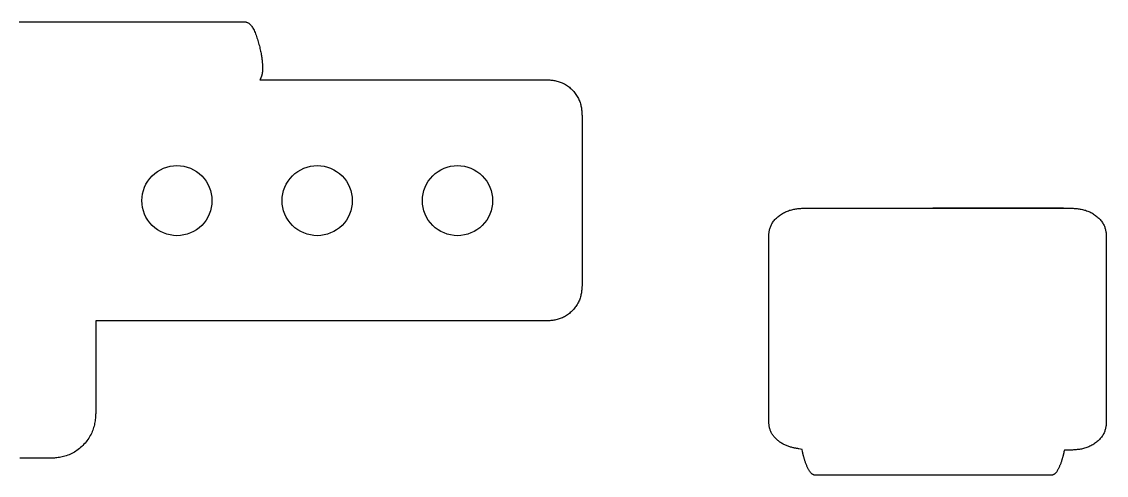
# Model space of a CAD drawing. Header units: millimetres. Extents: x 26 to 901, y 18 to 261.
# Drawn here: x 364.1 to 518.8, y 45.6 to 110.3 of the extents above; entities that cross this region are included whole.
import ezdxf

# ---------------------------------------------------------------- set-up
doc = ezdxf.new("R2010")
doc.units = ezdxf.units.MM

msp = doc.modelspace()

# ---------------------------------------------------------------- linework, layer by layer
at = {"flags": 128}
for points in [[(363.758265, 110.272154), (365.120413, 110.272332), (366.545997, 110.27252), (368.024447, 110.272714), (369.545189, 110.272913), (371.097649, 110.273118), (372.671255, 110.273324), (374.255433, 110.273532), (375.839613, 110.27374), (377.413219, 110.273946), (378.965679, 110.274151), (380.48642, 110.27435), (381.96487, 110.274544), (383.390455, 110.274732), (384.752602, 110.274909), (386.040739, 110.275079), (387.244292, 110.275237), (388.352689, 110.275383), (389.358, 110.275515), (390.262866, 110.275633), (391.072578, 110.27574), (391.792419, 110.275834), (392.427676, 110.275917), (392.983637, 110.27599), (393.465587, 110.276054), (393.878812, 110.276108), (394.228601, 110.276154), (394.520238, 110.276192), (394.75901, 110.276224), (394.950204, 110.276248), (395.099106, 110.276268), (395.211003, 110.276283), (395.291182, 110.276293), (395.344927, 110.276301), (395.377528, 110.276305), (395.394268, 110.276307), (395.400435, 110.276308), (395.401316, 110.276308), (395.680057, 110.276302), (395.723918, 110.2762), (395.771713, 110.275488), (395.823197, 110.273558), (395.878123, 110.2698), (395.936246, 110.263605), (395.997317, 110.254364), (396.061093, 110.241468), (396.127324, 110.224306), (396.195767, 110.202271), (396.266175, 110.174753), (396.3383, 110.141143), (396.411897, 110.100831), (396.48672, 110.053209), (396.562522, 109.997666), (396.639057, 109.933594), (396.716077, 109.860384), (396.79334, 109.777427), (396.870595, 109.684113), (396.947599, 109.579832), (397.024104, 109.463977), (397.099883, 109.336202), (397.174782, 109.197233), (397.248667, 109.048058), (397.321404, 108.889665), (397.392857, 108.723043), (397.462893, 108.549182), (397.531376, 108.36907), (397.598173, 108.183697), (397.663148, 107.994051), (397.726168, 107.801121), (397.787095, 107.605898), (397.845798, 107.409368), (397.902142, 107.212523), (397.955991, 107.01635), (398.007212, 106.821837), (398.055668, 106.629976), (398.101228, 106.441753), (398.143754, 106.258159), (398.183113, 106.080183), (398.219169, 105.908814), (398.251841, 105.744849), (398.281249, 105.58833), (398.307563, 105.439105), (398.330957, 105.297025), (398.351601, 105.161939), (398.369669, 105.033697), (398.385331, 104.912148), (398.39876, 104.797142), (398.410127, 104.68853), (398.419603, 104.58616), (398.427362, 104.489883), (398.433575, 104.399547), (398.438412, 104.315003), (398.442048, 104.236101), (398.444652, 104.162689), (398.446397, 104.094618), (398.447455, 104.031737), (398.447998, 103.973897), (398.448198, 103.920946), (398.448218, 103.566791), (398.448285, 103.471685), (398.448292, 103.456718), (398.448285, 103.4404), (398.448244, 103.422806), (398.448154, 103.404011), (398.447998, 103.384091), (398.447759, 103.363121), (398.44742, 103.341176), (398.446965, 103.318331), (398.446377, 103.294662), (398.445639, 103.270245), (398.444734, 103.245153), (398.443644, 103.219464), (398.442355, 103.19325), (398.440849, 103.16659), (398.439109, 103.139556), (398.437118, 103.112226), (398.434859, 103.084675), (398.432316, 103.056975), (398.429472, 103.029205), (398.426311, 103.001439), (398.422818, 102.973741), (398.418995, 102.946126), (398.414845, 102.9186), (398.410373, 102.891166), (398.405583, 102.863829), (398.40048, 102.836594), (398.395067, 102.809465), (398.389348, 102.782446), (398.383329, 102.755542), (398.377011, 102.728758), (398.370402, 102.702097), (398.363503, 102.675564), (398.35632, 102.649164), (398.348856, 102.622902), (398.341116, 102.596781), (398.333104, 102.570805), (398.324825, 102.54498), (398.316281, 102.519311), (398.307478, 102.493801), (398.298419, 102.468454), (398.289116, 102.443284), (398.279603, 102.418333), (398.269923, 102.39365), (398.260116, 102.369287), (398.250226, 102.345295), (398.240293, 102.321724), (398.23036, 102.298625), (398.220469, 102.276048), (398.21066, 102.254042), (398.200978, 102.232661), (398.191461, 102.211952), (398.182153, 102.191969), (398.173095, 102.172759), (398.164331, 102.154375), (398.1559, 102.136867), (398.147844, 102.120285), (398.140206, 102.104679), (398.133028, 102.090102), (398.126351, 102.076602), (398.081228, 101.985631), (398.082059, 101.98563), (398.087879, 101.985631), (398.103677, 101.985633), (398.134442, 101.985637), (398.185162, 101.985644), (398.260825, 101.985655), (398.366423, 101.985669), (398.506942, 101.985688), (398.687372, 101.985712), (398.912702, 101.985743), (399.187919, 101.98578), (399.518014, 101.985824), (399.907975, 101.985878), (400.362792, 101.985939), (400.887452, 101.986009), (401.486945, 101.986091), (402.166259, 101.986183), (402.930384, 101.986287), (403.784308, 101.986402), (404.73302, 101.98653), (405.779014, 101.986672), (406.914808, 101.986825), (408.130423, 101.98699), (409.415882, 101.987164), (410.761207, 101.987346), (412.15642, 101.987534), (413.591545, 101.987729), (415.056602, 101.987927), (416.541615, 101.988128), (418.036605, 101.988331), (419.531595, 101.988533), (421.016608, 101.988733), (422.481665, 101.988932), (423.916789, 101.989126), (425.312004, 101.989315), (426.657329, 101.989497), (427.942787, 101.989671), (429.158402, 101.989835), (430.294195, 101.989989), (431.34019, 101.99013), (432.288902, 101.990259), (433.142825, 101.990374), (433.90695, 101.990478), (434.586265, 101.99057), (435.185758, 101.990651), (435.710418, 101.990722), (436.165234, 101.990783), (436.555195, 101.990836), (436.885291, 101.990881), (437.160509, 101.990917), (437.385838, 101.990948), (437.566268, 101.990973), (437.706787, 101.990991), (437.812384, 101.991006), (437.888048, 101.991017), (437.938769, 101.991023), (437.969533, 101.991027), (437.985331, 101.991029), (437.991151, 101.991031), (437.991982, 101.99103), (438.543896, 101.991116), (438.63074, 101.991073), (438.725375, 101.990692), (438.82731, 101.989635), (438.936055, 101.987564), (439.051124, 101.984139), (439.172024, 101.97902), (439.298268, 101.971871), (439.429367, 101.962352), (439.56483, 101.950124), (439.704171, 101.934849), (439.846897, 101.916187), (439.992522, 101.8938), (440.140555, 101.867349), (440.290507, 101.836496), (440.44189, 101.800901), (440.594214, 101.760227), (440.746989, 101.714133), (440.899727, 101.662282), (441.051938, 101.604335), (441.203134, 101.539953), (441.352862, 101.468896), (441.500823, 101.39133), (441.646751, 101.307516), (441.790384, 101.217719), (441.931459, 101.122202), (442.069713, 101.021229), (442.204882, 100.915061), (442.336701, 100.803964), (442.464909, 100.6882), (442.589241, 100.568032), (442.709435, 100.443726), (442.825228, 100.315543), (442.936354, 100.183747), (443.042552, 100.048601), (443.143559, 99.910369), (443.23911, 99.769316), (443.328941, 99.625703), (443.412791, 99.479794), (443.490395, 99.331852), (443.561491, 99.182141), (443.625914, 99.030964), (443.683904, 98.878768), (443.735799, 98.726047), (443.781937, 98.573286), (443.822657, 98.420977), (443.858297, 98.269609), (443.889196, 98.11967), (443.915693, 97.97165), (443.938126, 97.826038), (443.956834, 97.683323), (443.972155, 97.543994), (443.984427, 97.408541), (443.99399, 97.277452), (444.00118, 97.151217), (444.006339, 97.030325), (444.009803, 96.915266), (444.011912, 96.806527), (444.013002, 96.7046), (444.013415, 96.609971), (444.013591, 95.971257), (444.013592, 95.970791), (444.013592, 95.96753), (444.013593, 95.958678), (444.013595, 95.941441), (444.013598, 95.913022), (444.013603, 95.870627), (444.01361, 95.811461), (444.013619, 95.732727), (444.013632, 95.631632), (444.013647, 95.505378), (444.013665, 95.351172), (444.013687, 95.166218), (444.013713, 94.947721), (444.013744, 94.692885), (444.01378, 94.398916), (444.01382, 94.063017), (444.013865, 93.682394), (444.013917, 93.254251), (444.013975, 92.775793), (444.014038, 92.244226), (444.014109, 91.65815), (444.014185, 91.021759), (444.014267, 90.340644), (444.014354, 89.620396), (444.014444, 88.866604), (444.014538, 88.084859), (444.014634, 87.280752), (444.014733, 86.459873), (444.014833, 85.627813), (444.014934, 84.790163), (444.015034, 83.952513), (444.015134, 83.120453), (444.015232, 82.299575), (444.015329, 81.495467), (444.015423, 80.713723), (444.015514, 79.95993), (444.0156, 79.239681), (444.015682, 78.558566), (444.015758, 77.922176), (444.015828, 77.3361), (444.015893, 76.804533), (444.01595, 76.326075), (444.016001, 75.897932), (444.016047, 75.517309), (444.016088, 75.181411), (444.016123, 74.887441), (444.016153, 74.632605), (444.016179, 74.414108), (444.016201, 74.229154), (444.016221, 74.074948), (444.016236, 73.948695), (444.016248, 73.847599), (444.016257, 73.768865), (444.016264, 73.709698), (444.016269, 73.667304), (444.016273, 73.638885), (444.016275, 73.621648), (444.016276, 73.612796), (444.016276, 73.609535), (444.016276, 73.609069), (444.016362, 73.057156), (444.016319, 72.970312), (444.015939, 72.875677), (444.014882, 72.773742), (444.01281, 72.664997), (444.009385, 72.549928), (444.004266, 72.429028), (443.997117, 72.302784), (443.987598, 72.171685), (443.97537, 72.036221), (443.960094, 71.896881), (443.941433, 71.754155), (443.919046, 71.60853), (443.892595, 71.460497), (443.861742, 71.310544), (443.826147, 71.159162), (443.785472, 71.006838), (443.739379, 70.854063), (443.687528, 70.701325), (443.62958, 70.549113), (443.565198, 70.397918), (443.494143, 70.248189), (443.416576, 70.100229), (443.332763, 69.954301), (443.242966, 69.810668), (443.147449, 69.669592), (443.046474, 69.531339), (442.940308, 69.396172), (442.82921, 69.264353), (442.713447, 69.136146), (442.59328, 69.011816), (442.468974, 68.891622), (442.340793, 68.775832), (442.208997, 68.664708), (442.073854, 68.558512), (441.935624, 68.457509), (441.794571, 68.361961), (441.650959, 68.272133), (441.505052, 68.188288), (441.357113, 68.110689), (441.207405, 68.039598), (441.05623, 67.97518), (440.904037, 67.917197), (440.751319, 67.865309), (440.598562, 67.819178), (440.446257, 67.778466), (440.294892, 67.742833), (440.144957, 67.711943), (439.99694, 67.685454), (439.851332, 67.663029), (439.708621, 67.64433), (439.569297, 67.629018), (439.433847, 67.616754), (439.302762, 67.6072), (439.176531, 67.600017), (439.055643, 67.594866), (438.940587, 67.59141), (438.831852, 67.589309), (438.729928, 67.588224), (438.635303, 67.587817), (437.996609, 67.587685)], [(494.035344, 83.669607), (512.76213, 83.669607), (513.295588, 83.669607), (513.382358, 83.669563), (513.476911, 83.669252), (513.578758, 83.66841), (513.687409, 83.666769), (513.802377, 83.664064), (513.923173, 83.660029), (514.049306, 83.654397), (514.18029, 83.646903), (514.315634, 83.63728), (514.45485, 83.625262), (514.597449, 83.610584), (514.742942, 83.59298), (514.890841, 83.572182), (515.040656, 83.547926), (515.191898, 83.519944), (515.34408, 83.487972), (515.496711, 83.451742), (515.649303, 83.41099), (515.801368, 83.365448), (515.952416, 83.314851), (516.101996, 83.259011), (516.249807, 83.198057), (516.395587, 83.132195), (516.539073, 83.061633), (516.680001, 82.986577), (516.818108, 82.907234), (516.953131, 82.82381), (517.084808, 82.736514), (517.212875, 82.645551), (517.337069, 82.551129), (517.457128, 82.453455), (517.572787, 82.352735), (517.683785, 82.249176), (517.789858, 82.142985), (517.890743, 82.034369), (517.986177, 81.923535), (518.075897, 81.81069), (518.15964, 81.696041), (518.237143, 81.579794), (518.308143, 81.462156), (518.372477, 81.343365), (518.430384, 81.223774), (518.482201, 81.103768), (518.528267, 80.983732), (518.568919, 80.86405), (518.604498, 80.745107), (518.63534, 80.627286), (518.661784, 80.510973), (518.684168, 80.396551), (518.702831, 80.284406), (518.718111, 80.174922), (518.744781, 79.95867), (518.759215, 79.365757), (518.759215, 78.822345), (518.759215, 78.21507), (518.759215, 77.540387), (518.759215, 76.796521), (518.759215, 75.988793), (518.759215, 75.1243), (518.759215, 74.210136), (518.759215, 73.253399), (518.759215, 72.261183), (518.759215, 71.240584), (518.759215, 70.198698), (518.759215, 69.14262), (518.759215, 68.079447), (518.759215, 67.016274), (518.759215, 65.960196), (518.759215, 64.91831), (518.759215, 63.897711), (518.759215, 62.905495), (518.759215, 61.948758), (518.759215, 61.034594), (518.759215, 60.170101), (518.759215, 59.362373), (518.759215, 58.618507), (518.759215, 57.943823), (518.759215, 57.336549), (518.759215, 56.793137), (518.759215, 56.310037), (518.759215, 55.883704), (518.759215, 55.510588), (518.759215, 55.187142), (518.759215, 54.909818), (518.759215, 54.675069), (518.759215, 54.479345), (518.759215, 54.319101), (518.759215, 54.190787), (518.759215, 54.090856), (518.759215, 54.015759), (518.759215, 53.96195), (518.759215, 53.92588), (518.759215, 53.904002), (518.759215, 53.892767), (518.759215, 53.888628), (518.759215, 53.888037), (518.759215, 53.45598), (518.759159, 53.387995), (518.758768, 53.313911), (518.757704, 53.234113), (518.755633, 53.148981), (518.752218, 53.058901), (518.747124, 52.964252), (518.740014, 52.86542), (518.730553, 52.762786), (518.718405, 52.656734), (518.703234, 52.547645), (518.684705, 52.435903), (518.66248, 52.321891), (518.636225, 52.205991), (518.605604, 52.088586), (518.57028, 51.970059), (518.529917, 51.850793), (518.484181, 51.731169), (518.432734, 51.611572), (518.375242, 51.492384), (518.311368, 51.373988), (518.240875, 51.256736), (518.163925, 51.140863), (518.080778, 51.026574), (517.991693, 50.914074), (517.896933, 50.803566), (517.796755, 50.695257), (517.691422, 50.589351), (517.581193, 50.486051), (517.466328, 50.385564), (517.347088, 50.288094), (517.223733, 50.193845), (517.096524, 50.103023), (516.965719, 50.015831), (516.831581, 49.932475), (516.694369, 49.85316), (516.554342, 49.778089), (516.411763, 49.707468), (516.26689, 49.641502), (516.119985, 49.580395), (515.971307, 49.524352), (515.821154, 49.4735), (515.669977, 49.427655), (515.518261, 49.386555), (515.366494, 49.34994), (515.215163, 49.317547), (515.064756, 49.289115), (514.915759, 49.264382), (514.768659, 49.243087), (514.623945, 49.224969), (514.482101, 49.209765), (514.343617, 49.197215), (514.208979, 49.187056), (514.078674, 49.179027), (513.953189, 49.172867), (513.833011, 49.168314), (513.718628, 49.165107), (513.610526, 49.162983), (513.509193, 49.161682), (513.415116, 49.160942), (512.780112, 49.15798), (512.723149, 48.902557), (512.714174, 48.862349), (512.704321, 48.818435), (512.693567, 48.770941), (512.68189, 48.719993), (512.669265, 48.665716), (512.65567, 48.608236), (512.641083, 48.547678), (512.625478, 48.484169), (512.608835, 48.417834), (512.591129, 48.348798), (512.572337, 48.277187), (512.552436, 48.203128), (512.531403, 48.126745), (512.509215, 48.048164), (512.485849, 47.96751), (512.461282, 47.884911), (512.43549, 47.80049), (512.40845, 47.714374), (512.38014, 47.626689), (512.350535, 47.53756), (512.319626, 47.447145), (512.287448, 47.355736), (512.25405, 47.263655), (512.219481, 47.171226), (512.183788, 47.078772), (512.147021, 46.986617), (512.109227, 46.895085), (512.070455, 46.804497), (512.030755, 46.715179), (511.990173, 46.627453), (511.948759, 46.541642), (511.90656, 46.458071), (511.863627, 46.377062), (511.820006, 46.298939), (511.775747, 46.224025), (511.730897, 46.152644), (511.685506, 46.085119), (511.639622, 46.021773), (511.593293, 45.96293), (511.546567, 45.908913), (511.49951, 45.859949), (511.452248, 45.815877), (511.404925, 45.77644), (511.357684, 45.74138), (511.310668, 45.710439), (511.264022, 45.683361), (511.217888, 45.659888), (511.172409, 45.639761), (511.12773, 45.622725), (511.083993, 45.60852), (511.041342, 45.596891), (510.999919, 45.587579), (510.95987, 45.580326), (510.921336, 45.574876), (510.884461, 45.570971), (510.849388, 45.568354), (510.816262, 45.566766), (510.785225, 45.565951), (510.75642, 45.56565), (510.562038, 45.565607), (510.561352, 45.565607), (510.556548, 45.565607), (510.543508, 45.565607), (510.518116, 45.565607), (510.476253, 45.565607), (510.413801, 45.565607), (510.326643, 45.565607), (510.210662, 45.565607), (510.061739, 45.565607), (509.875757, 45.565607), (509.648598, 45.565607), (509.376144, 45.565607), (509.054278, 45.565607), (508.678882, 45.565607), (508.245839, 45.565607), (507.75103, 45.565607), (507.190339, 45.565607), (506.559646, 45.565607), (505.854836, 45.565607), (505.071789, 45.565607), (504.208447, 45.565607), (503.270987, 45.565607), (502.267644, 45.565607), (501.206654, 45.565607), (500.096251, 45.565607), (498.944671, 45.565607), (497.76015, 45.565607), (496.550923, 45.565607), (495.325225, 45.565607), (494.091291, 45.565607), (492.857358, 45.565607), (491.63166, 45.565607), (490.422433, 45.565607), (489.237911, 45.565607), (488.086332, 45.565607), (486.975929, 45.565607), (485.914938, 45.565607), (484.911595, 45.565607), (483.974135, 45.565607), (483.110794, 45.565607), (482.327747, 45.565607), (481.622936, 45.565607), (480.992244, 45.565607), (480.431552, 45.565607), (479.936744, 45.565607), (479.5037, 45.565607), (479.128304, 45.565607), (478.806439, 45.565607), (478.533985, 45.565607), (478.306826, 45.565607), (478.120844, 45.565607), (477.971921, 45.565607), (477.855939, 45.565607), (477.768782, 45.565607), (477.70633, 45.565607), (477.664467, 45.565607), (477.639074, 45.565607), (477.626035, 45.565607), (477.621231, 45.565607), (477.620545, 45.565607), (477.448582, 45.565607), (477.421522, 45.565652), (477.39203, 45.565967), (477.360254, 45.566821), (477.326339, 45.568485), (477.290435, 45.571228), (477.252687, 45.57532), (477.213243, 45.58103), (477.172251, 45.588629), (477.129857, 45.598386), (477.086209, 45.610572), (477.041455, 45.625455), (476.995741, 45.643306), (476.949214, 45.664394), (476.902023, 45.68899), (476.854314, 45.717363), (476.806234, 45.749782), (476.757931, 45.786518), (476.709552, 45.827841), (476.661245, 45.874019), (476.613156, 45.925324), (476.565417, 45.981922), (476.518096, 46.043568), (476.471244, 46.109917), (476.424914, 46.180621), (476.379157, 46.255334), (476.334025, 46.333708), (476.28957, 46.415397), (476.245844, 46.500055), (476.202899, 46.587334), (476.160787, 46.676887), (476.119559, 46.768368), (476.079267, 46.86143), (476.039964, 46.955727), (476.001701, 47.05091), (475.96453, 47.146634), (475.928503, 47.242552), (475.893671, 47.338317), (475.860087, 47.433583), (475.827802, 47.528001), (475.796869, 47.621226), (475.767326, 47.71295), (475.739156, 47.803017), (475.712329, 47.891313), (475.686818, 47.977721), (475.66259, 48.062125), (475.639618, 48.144411), (475.617871, 48.224462), (475.59732, 48.302163), (475.577935, 48.377397), (475.559686, 48.450049), (475.542545, 48.520003), (475.52648, 48.587143), (475.511463, 48.651354), (475.497464, 48.71252), (475.484453, 48.770525), (475.4724, 48.825253), (475.461277, 48.876589), (475.451053, 48.924416), (475.441698, 48.968619), (475.379156, 49.266118), (474.928952, 49.343254), (474.858115, 49.355423), (474.780946, 49.368871), (474.697864, 49.38372), (474.609291, 49.400092), (474.515647, 49.418109), (474.417352, 49.437893), (474.314828, 49.459565), (474.208494, 49.483249), (474.098771, 49.509065), (473.98608, 49.537136), (473.870842, 49.567583), (473.753475, 49.600529), (473.634403, 49.636096), (473.514043, 49.674406), (473.392818, 49.71558), (473.271148, 49.75974), (473.149454, 49.807009), (473.028155, 49.857508), (472.907672, 49.91136), (472.788426, 49.968686), (472.670797, 50.029566), (472.554996, 50.093907), (472.441197, 50.161573), (472.329571, 50.23243), (472.22029, 50.306342), (472.113527, 50.383175), (472.009451, 50.462792), (471.908237, 50.545059), (471.810056, 50.629839), (471.715079, 50.716999), (471.623478, 50.806402), (471.535426, 50.897914), (471.451095, 50.991399), (471.370656, 51.086722), (471.29428, 51.183748), (471.222141, 51.282341), (471.15441, 51.382365), (471.091259, 51.483687), (471.03286, 51.586171), (470.979384, 51.68968), (470.930933, 51.794049), (470.887323, 51.898982), (470.848299, 52.004152), (470.813606, 52.109233), (470.78299, 52.213899), (470.756195, 52.317821), (470.732967, 52.420674), (470.713052, 52.52213), (470.696194, 52.621863), (470.682138, 52.719546), (470.670631, 52.814853), (470.661416, 52.907456), (470.65424, 52.997029), (470.648847, 53.083245), (470.644983, 53.165777), (470.642392, 53.244298), (470.640821, 53.318483), (470.640014, 53.388003), (470.639717, 53.452532), (470.639675, 53.888037), (470.639675, 53.888628), (470.639675, 53.892767), (470.639675, 53.904002), (470.639675, 53.92588), (470.639675, 53.96195), (470.639675, 54.015759), (470.639675, 54.090856), (470.639675, 54.190787), (470.639675, 54.319101), (470.639675, 54.479345), (470.639675, 54.675069), (470.639675, 54.909818), (470.639675, 55.187142), (470.639675, 55.510588), (470.639675, 55.883704), (470.639675, 56.310037), (470.639675, 56.793137), (470.639675, 57.336549), (470.639675, 57.943823), (470.639675, 58.618507), (470.639675, 59.362373), (470.639675, 60.170101), (470.639675, 61.034594), (470.639675, 61.948758), (470.639675, 62.905495), (470.639675, 63.897711), (470.639675, 64.91831), (470.639675, 65.960196), (470.639675, 67.016274), (470.639675, 68.079447), (470.639675, 69.14262), (470.639675, 70.198698), (470.639675, 71.240584), (470.639675, 72.261183), (470.639675, 73.253399), (470.639675, 74.210136), (470.639675, 75.1243), (470.639675, 75.988793), (470.639675, 76.796521), (470.639675, 77.540387), (470.639675, 78.21507), (470.639675, 78.822345), (470.643199, 79.568518), (470.651854, 79.866277), (470.659014, 79.965472), (470.668543, 80.068482), (470.680779, 80.174922), (470.696059, 80.284406), (470.714722, 80.396551), (470.737106, 80.510973), (470.76355, 80.627286), (470.794392, 80.745107), (470.829971, 80.86405), (470.870624, 80.983732), (470.916689, 81.103768), (470.968506, 81.223774), (471.026413, 81.343365), (471.090747, 81.462156), (471.161747, 81.579794), (471.23925, 81.696041), (471.322993, 81.81069), (471.412713, 81.923535), (471.508148, 82.034369), (471.609033, 82.142985), (471.715107, 82.249176), (471.826105, 82.352735), (471.941766, 82.453455), (472.061826, 82.551129), (472.186022, 82.645551), (472.314091, 82.736514), (472.44577, 82.82381), (472.580796, 82.907234), (472.718907, 82.986577), (472.859838, 83.061633), (473.003328, 83.132195), (473.149113, 83.198057), (473.29693, 83.259011), (473.446516, 83.314851), (473.59757, 83.365448), (473.749642, 83.41099), (473.902242, 83.451742), (474.054881, 83.487972), (474.207071, 83.519944), (474.358322, 83.547926), (474.508146, 83.572182), (474.656054, 83.59298), (474.801556, 83.610584), (474.944164, 83.625262), (475.08339, 83.63728), (475.218743, 83.646903), (475.349735, 83.654397), (475.475878, 83.660029), (475.596682, 83.664064), (475.711658, 83.666769), (475.820318, 83.66841), (475.922172, 83.669252), (476.016732, 83.669563), (476.654989, 83.669607), (476.655741, 83.669607), (476.661004, 83.669607), (476.675289, 83.669607), (476.703108, 83.669607), (476.748971, 83.669607), (476.81739, 83.669607), (476.912876, 83.669607), (477.03994, 83.669607), (477.203093, 83.669607), (477.406847, 83.669607), (477.655712, 83.669607), (477.954199, 83.669607), (478.30682, 83.669607), (478.718086, 83.669607), (479.192508, 83.669607), (479.734598, 83.669607), (480.348865, 83.669607), (481.039822, 83.669607), (481.81198, 83.669607), (482.669849, 83.669607), (483.615686, 83.669607), (484.642723, 83.669607), (485.741939, 83.669607), (486.904311, 83.669607), (488.120816, 83.669607), (489.382433, 83.669607), (490.680139, 83.669607), (492.004912, 83.669607), (493.347729, 83.669607), (494.699569, 83.669607), (496.051409, 83.669607), (497.394226, 83.669607), (498.718999, 83.669607), (500.016705, 83.669607), (501.278322, 83.669607), (502.494828, 83.669607), (503.657199, 83.669607), (504.756415, 83.669607), (505.783452, 83.669607), (506.729289, 83.669607), (507.587158, 83.669607), (508.359316, 83.669607), (509.050273, 83.669607), (509.664541, 83.669607), (510.20663, 83.669607), (510.681052, 83.669607), (511.092318, 83.669607), (511.444939, 83.669607), (511.743426, 83.669607), (511.992291, 83.669607), (512.196045, 83.669607), (512.359198, 83.669607), (512.486262, 83.669607), (512.581748, 83.669607), (512.650167, 83.669607), (494.035344, 83.669607)], [(437.996609, 67.587685), (437.995289, 67.587685), (437.986055, 67.587684), (437.960994, 67.587681), (437.912188, 67.587674), (437.831724, 67.587664), (437.711689, 67.587649), (437.544166, 67.587628), (437.321243, 67.587599), (437.035004, 67.587564), (436.677536, 67.587519), (436.240922, 67.587463), (435.717251, 67.587397), (435.098605, 67.587318), (434.377072, 67.587227), (433.544738, 67.587122), (432.593687, 67.587002), (431.516004, 67.586865), (430.303777, 67.586712), (428.949089, 67.586541), (427.444026, 67.58635), (425.784633, 67.586141), (423.98278, 67.585913), (422.054295, 67.585669), (420.015009, 67.585411), (417.880749, 67.585141), (415.667345, 67.584861), (413.390625, 67.584574), (411.066419, 67.584279), (408.710556, 67.583982), (406.338863, 67.583681), (403.96717, 67.583382), (401.611306, 67.583083), (399.2871, 67.58279), (397.01038, 67.582501), (394.796976, 67.582222), (392.662716, 67.581952), (390.62343, 67.581694), (388.694946, 67.58145), (386.893093, 67.581222), (385.233699, 67.581012), (383.728637, 67.580822), (382.373949, 67.580651), (381.161721, 67.580497), (380.084039, 67.580361), (379.132987, 67.580241), (378.300653, 67.580135), (377.57912, 67.580044), (376.960475, 67.579966), (376.436803, 67.5799), (376.000189, 67.579844), (375.642721, 67.579799), (375.356482, 67.579763), (375.133559, 67.579735), (374.966036, 67.579714), (374.846001, 67.579698), (374.765537, 67.579688), (374.716732, 67.579683), (374.69167, 67.579679), (374.682436, 67.579678), (374.681116, 67.579677), (374.681117, 67.579431), (374.681117, 67.577704), (374.681118, 67.573016), (374.68112, 67.563887), (374.681121, 67.548837), (374.681125, 67.526385), (374.681129, 67.495051), (374.681135, 67.453355), (374.681143, 67.399816), (374.681153, 67.332953), (374.681164, 67.251287), (374.681178, 67.153338), (374.681195, 67.037624), (374.681214, 66.902666), (374.681237, 66.746983), (374.681262, 66.569095), (374.681291, 66.367521), (374.681324, 66.140781), (374.68136, 65.887395), (374.681401, 65.605882), (374.681446, 65.295503), (374.681495, 64.958477), (374.681547, 64.597766), (374.681601, 64.21633), (374.68166, 63.81713), (374.681718, 63.403126), (374.68178, 62.97728), (374.681843, 62.542552), (374.681906, 62.101902), (374.681971, 61.658291), (374.682034, 61.21468), (374.682098, 60.774031), (374.68216, 60.339303), (374.682222, 59.913456), (374.682282, 59.499452), (374.682339, 59.100252), (374.682394, 58.718817), (374.682446, 58.358105), (374.682494, 58.02108), (374.682539, 57.7107), (374.68258, 57.429187), (374.682616, 57.175801), (374.682649, 56.949061), (374.682678, 56.747488), (374.682703, 56.569599), (374.682726, 56.413916), (374.682745, 56.278958), (374.682762, 56.163244), (374.682776, 56.065295), (374.682788, 55.983629), (374.682797, 55.916767), (374.682805, 55.863228), (374.682811, 55.821532), (374.682816, 55.790198), (374.682819, 55.767745), (374.682821, 55.752696), (374.682822, 55.743567), (374.682823, 55.738878), (374.682823, 55.737151), (374.682824, 55.736905), (374.682926, 55.027286), (374.682869, 54.915626), (374.682379, 54.793951), (374.681019, 54.662888), (374.678355, 54.52307), (374.673949, 54.375122), (374.667368, 54.219676), (374.658175, 54.057358), (374.645936, 53.8888), (374.630213, 53.71463), (374.610574, 53.535475), (374.58658, 53.351966), (374.557798, 53.164732), (374.523791, 52.974402), (374.484124, 52.781604), (374.438362, 52.586968), (374.38607, 52.391122), (374.32681, 52.194695), (374.260148, 51.998318), (374.18565, 51.802618), (374.102878, 51.608223), (374.011528, 51.415716), (373.911807, 51.225484), (373.804054, 51.037865), (373.68861, 50.853195), (373.565811, 50.671816), (373.435996, 50.494065), (373.299503, 50.320281), (373.156672, 50.150803), (373.007842, 49.985967), (372.853349, 49.826116), (372.693534, 49.671585), (372.528734, 49.522713), (372.359288, 49.37984), (372.185535, 49.243304), (372.007812, 49.113442), (371.82646, 48.990595), (371.641815, 48.8751), (371.454217, 48.767297), (371.264005, 48.667523), (371.071517, 48.576117), (370.877138, 48.493289), (370.681452, 48.418731), (370.485086, 48.352012), (370.28867, 48.292692), (370.092831, 48.240338), (369.898202, 48.194516), (369.705409, 48.154787), (369.515083, 48.12072), (369.327851, 48.091876), (369.144343, 48.067824), (368.96519, 48.048125), (368.791019, 48.032345), (368.62246, 48.02005), (368.46014, 48.010803), (368.304691, 48.004169), (368.156741, 47.999713), (368.01692, 47.997002), (367.885855, 47.995597), (367.764177, 47.995065), (366.942878, 47.994831), (366.942252, 47.99483), (366.937872, 47.99483), (366.925983, 47.994829), (366.902829, 47.994826), (366.864658, 47.994821), (366.807714, 47.994814), (366.728242, 47.994805), (366.622489, 47.994792), (366.486698, 47.994775), (366.317118, 47.994755), (366.109992, 47.99473), (365.861565, 47.9947), (365.568084, 47.994665), (365.225793, 47.994623), (364.830939, 47.994575), (364.379766, 47.994521), (363.86852, 47.994458)]]:
    msp.add_lwpolyline(points, dxfattribs=at)
for points in [[(391.257442, 84.75144, -0.414214), (386.257442, 79.75144, -0.414214), (381.257442, 84.75144, -0.414214), (386.257442, 89.75144, -0.414214), (391.257442, 84.75144)], [(411.257442, 84.75144, -0.414214), (406.257442, 79.75144, -0.414214), (401.257442, 84.75144, -0.414214), (406.257442, 89.75144, -0.414214), (411.257442, 84.75144)], [(431.257442, 84.75144, -0.414214), (426.257442, 79.75144, -0.414214), (421.257442, 84.75144, -0.414214), (426.257442, 89.75144, -0.414214), (431.257442, 84.75144)]]:
    msp.add_lwpolyline(points, format="xyb", dxfattribs=at)

doc.saveas('drawing.dxf')
